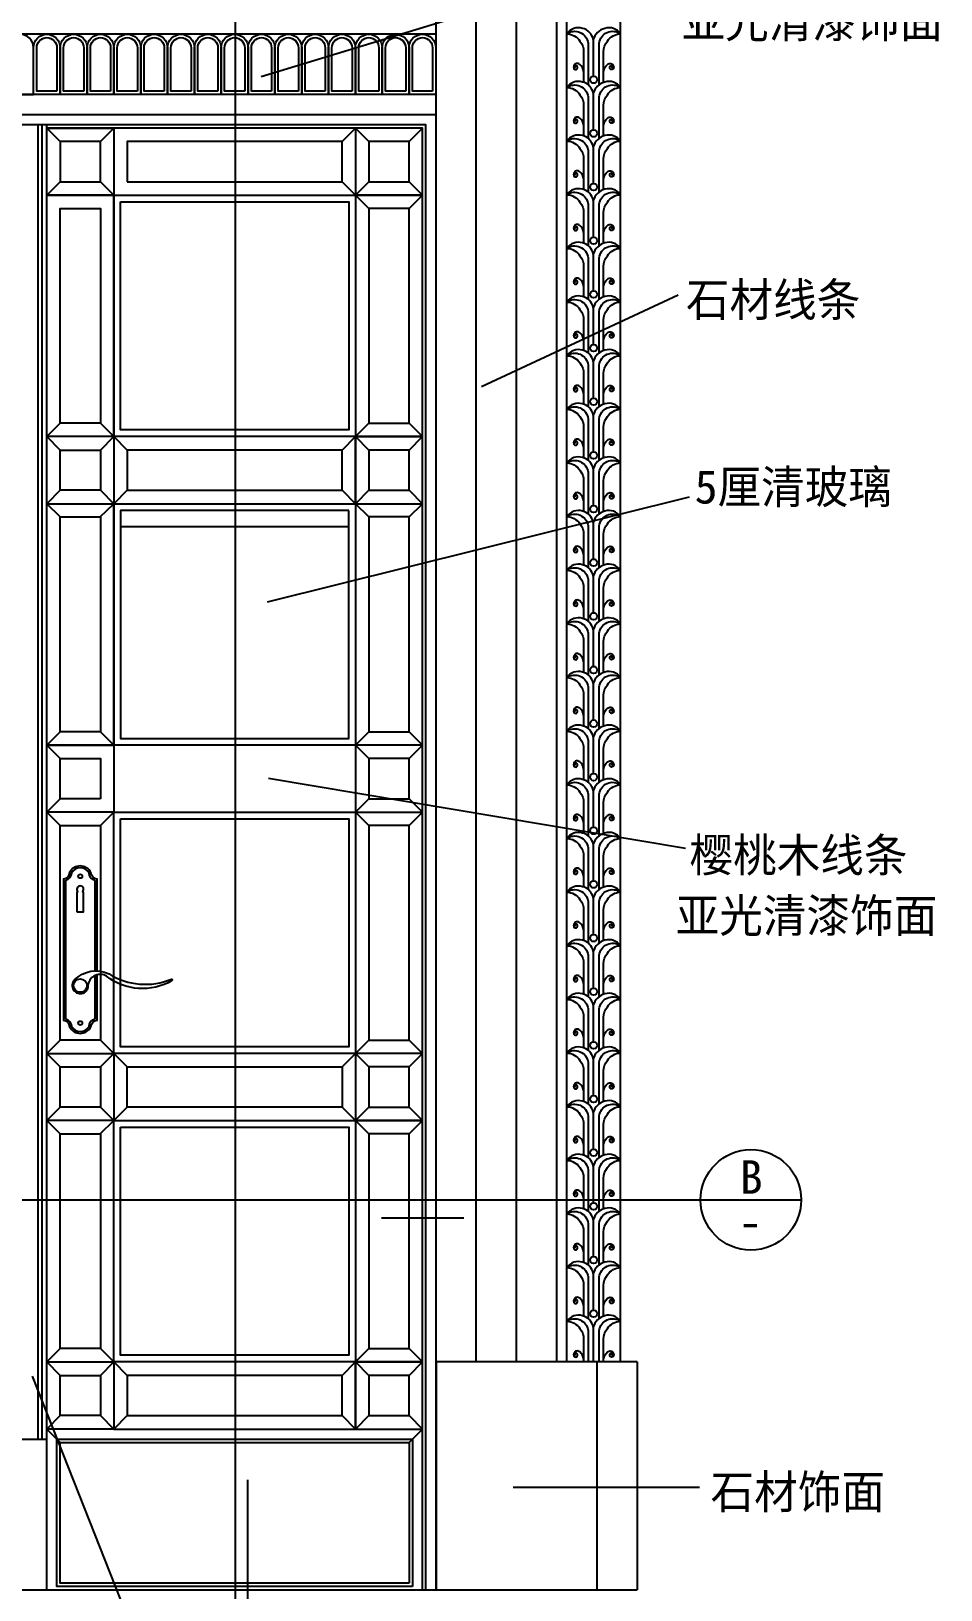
# Model space of a CAD drawing. Header units: metres. Extents: x 98 to 4434, y 156 to 5899.
# Drawn here: x 1358 to 2714, y 2239 to 4564 of the extents above; entities that cross this region are included whole.
import ezdxf

# ---------------------------------------------------------------- set-up
doc = ezdxf.new("R2010")
doc.units = ezdxf.units.M
for name, color, linetype in [('2', 2, 'Continuous'), ('3', 3, 'Continuous'), ('4', 4, 'Continuous'), ('7', 7, 'Continuous'), ('BH', 3, 'Continuous'), ('DIM', 3, 'Continuous'), ('TEXT', 3, 'Continuous')]:
    doc.layers.add(name, color=color, linetype=linetype)
doc.dimstyles.get("Standard").update_dxf_attribs({"dimtxt": 2.5, "dimasz": 2.5, "dimexe": 1.25, "dimexo": 0.625, "dimtad": 1, "dimcen": 2.5, "dimazin": 3, "dimtfac": 1, "dimtmove": 0, "dimatfit": 3})

msp = doc.modelspace()

# ---------------------------------------------------------------- hatches: boundary and pattern name
at = {"layer": 'BH'}
h = msp.add_hatch(dxfattribs=at)
h.set_pattern_fill('AR-RROOF', scale=300)
h.paths.add_polyline_path([(1231.33, 4309.21), (890.96, 4309.21), (890.96, 3969.21), (1231.33, 3969.21)])
h.paths.add_polyline_path([(1231.33, 3509.21), (1231.33, 3849.21), (890.96, 3849.21), (890.96, 3509.21)])
h.paths.add_polyline_path([(1491, 3509.21), (1662.42, 3509.21), (1662.42, 3849.21), (1491, 3849.21)])
h.paths.add_polyline_path([(1491, 3149.2, 0.19), (1566.42, 3149.86, -1.06), (1567.62, 3147.9, -0.24), (1491, 3142.41), (1491, 3049.21), (1662.42, 3049.21), (1662.42, 3389.21), (1491, 3389.21)])
h.paths.add_polyline_path([(1831.36, 3389.21), (1662.42, 3389.21), (1662.42, 3049.21), (1831.36, 3049.21)])
h.paths.add_polyline_path([(1831.36, 3849.21), (1662.42, 3849.21), (1662.42, 3509.21), (1831.36, 3509.21)])
h.paths.add_polyline_path([(1662.42, 3969.21), (1831.36, 3969.21), (1831.36, 4309.21), (1662.42, 4309.21)])
h.paths.add_polyline_path([(1662.42, 4309.21), (1491, 4309.21), (1491, 3969.21), (1662.42, 3969.21)])
h.paths.add_polyline_path([(1231.33, 3049.21), (1231.33, 3389.21), (890.96, 3389.21), (890.96, 3049.21)])
h.paths.add_polyline_path([(1231.33, 2820.94), (1231.33, 2929.21), (890.96, 2929.21), (890.96, 2820.94)])
h.paths.add_polyline_path([(1231.33, 2589.21), (1231.33, 2820.94), (890.96, 2820.94), (890.96, 2589.21)])
h.paths.add_polyline_path([(1662.42, 2820.94), (1491, 2820.94), (1491, 2589.21), (1662.42, 2589.21)])
h.paths.add_polyline_path([(1491, 2929.21), (1491, 2820.94), (1662.42, 2820.94), (1662.42, 2929.21)])
h.paths.add_polyline_path([(1831.36, 2820.94), (1831.36, 2929.21), (1662.42, 2929.21), (1662.42, 2820.94)])
h.paths.add_polyline_path([(1662.42, 2820.94), (1662.42, 2589.21), (1831.36, 2589.21), (1831.36, 2820.94)])

# ---------------------------------------------------------------- linework, layer by layer
at = {"layer": '2'}
for p, q in [((2261.36, 2579.21), (1961.36, 2579.21)), ((1961.36, 2579.21), (1961.36, 2239.51)), ((2201.36, 2579.21), (2201.36, 2239.51)), ((2261.36, 2579.21), (2261.36, 2239.51)), ((460.96, 2239.51), (2261.36, 2239.51))]:
    msp.add_line(p, q, dxfattribs=at)
at = {"layer": '3'}
for p, q in [((2195.92, 4551.22), (2195.92, 4496.63)), ((2195.92, 4471.22), (2195.92, 4416.63)), ((1368, 2464.21), (1368, 4424.21)), ((1374, 2464.21), (1374, 4424.21)), ((1401, 4399.21), (1381, 4419.21)), ((1461, 4399.21), (1481, 4419.21)), ((1821.36, 4399.21), (1841.36, 4419.21)), ((1861.36, 4399.21), (1841.36, 4419.21)), ((1921.36, 4399.21), (1941.36, 4419.21)), ((2195.92, 4391.22), (2195.92, 4336.63)), ((1401, 4339.21), (1381, 4319.21)), ((1461, 4339.21), (1481, 4319.21)), ((1821.36, 4339.21), (1841.36, 4319.21)), ((1861.36, 4339.21), (1841.36, 4319.21)), ((1921.36, 4339.21), (1941.36, 4319.21)), ((1861.47, 4299.53), (1841.36, 4319.21)), ((1921.26, 4299.53), (1941.36, 4319.21)), ((2195.92, 4311.22), (2195.92, 4256.63)), ((2195.92, 4231.22), (2195.92, 4176.63)), ((2195.92, 4151.22), (2195.92, 4096.63)), ((2195.92, 4071.22), (2195.92, 4016.63)), ((1401, 3979.21), (1381, 3959.21)), ((1461, 3979.21), (1481, 3959.21)), ((1861.36, 3979.21), (1841.36, 3959.21)), ((1921.36, 3979.21), (1941.36, 3959.21)), ((2195.92, 3991.22), (2195.92, 3936.63)), ((1401, 3939.21), (1381, 3959.21)), ((1461, 3939.21), (1481, 3959.21)), ((1501, 3939.21), (1481, 3959.21)), ((1821.36, 3939.21), (1841.36, 3959.21)), ((1861.36, 3939.21), (1841.36, 3959.21)), ((1921.36, 3939.21), (1941.36, 3959.21)), ((2195.92, 3911.22), (2195.92, 3856.63)), ((1401, 3879.21), (1381, 3859.21)), ((1401.1, 3839.53), (1381, 3859.21)), ((1460.89, 3839.53), (1481, 3859.21)), ((1461, 3879.21), (1481, 3859.21)), ((1501, 3879.21), (1481, 3859.21)), ((1821.36, 3879.21), (1841.36, 3859.21)), ((1861.36, 3879.21), (1841.36, 3859.21)), ((1861.47, 3839.53), (1841.36, 3859.21)), ((1921.26, 3839.53), (1941.36, 3859.21)), ((1921.36, 3879.21), (1941.36, 3859.21)), ((2195.92, 3831.22), (2195.92, 3776.63)), ((2195.92, 3751.22), (2195.92, 3696.63)), ((2195.92, 3671.22), (2195.92, 3616.63)), ((2195.92, 3591.22), (2195.92, 3536.63)), ((1401, 3519.21), (1381, 3499.21)), ((1461, 3519.21), (1481, 3499.21)), ((1861.36, 3519.21), (1841.36, 3499.21)), ((1921.36, 3519.21), (1941.36, 3499.21)), ((2195.92, 3511.22), (2195.92, 3456.63)), ((1401, 3479.21), (1381, 3499.21)), ((1861.36, 3479.21), (1841.36, 3499.21)), ((1921.36, 3479.21), (1941.36, 3499.21)), ((1401, 3419.21), (1381, 3399.21)), ((1861.36, 3419.21), (1841.36, 3399.21)), ((1921.36, 3419.21), (1941.36, 3399.21)), ((2195.92, 3431.22), (2195.92, 3376.63)), ((1401.1, 3379.53), (1381, 3399.21)), ((1461, 3379.53), (1481.1, 3399.21)), ((1861.47, 3379.53), (1841.36, 3399.21)), ((1921.26, 3379.53), (1941.36, 3399.21)), ((2195.92, 3351.22), (2195.92, 3296.63)), ((2195.92, 3271.22), (2195.92, 3216.63)), ((2195.92, 3191.22), (2195.92, 3136.63)), ((2195.92, 3111.22), (2195.92, 3056.63)), ((1401, 3059.21), (1381, 3039.21)), ((1461, 3059.21), (1481, 3039.21)), ((1861.36, 3059.21), (1841.36, 3039.21)), ((1921.36, 3059.21), (1941.36, 3039.21)), ((1401, 3019.21), (1381, 3039.21)), ((1461, 3019.21), (1481, 3039.21)), ((1501, 3019.21), (1481, 3039.21)), ((1821.36, 3019.21), (1841.36, 3039.21)), ((1861.36, 3019.21), (1841.36, 3039.21)), ((1921.36, 3019.21), (1941.36, 3039.21)), ((2195.92, 3031.22), (2195.92, 2976.63)), ((1401, 2959.21), (1381, 2939.21)), ((1461, 2959.21), (1481, 2939.21)), ((1501, 2959.21), (1481, 2939.21)), ((1821.36, 2959.21), (1841.36, 2939.21)), ((1861.36, 2959.21), (1841.36, 2939.21)), ((1921.36, 2959.21), (1941.36, 2939.21)), ((1401.1, 2919.53), (1381, 2939.21)), ((1460.89, 2919.53), (1481, 2939.21)), ((1861.47, 2919.53), (1841.36, 2939.21)), ((1921.26, 2919.53), (1941.36, 2939.21)), ((2195.92, 2951.22), (2195.92, 2896.63)), ((2195.92, 2871.22), (2195.92, 2816.63)), ((2195.92, 2791.22), (2195.92, 2736.63)), ((2195.92, 2711.22), (2195.92, 2656.63)), ((2195.92, 2631.22), (2195.92, 2579.21)), ((1401, 2599.21), (1381, 2579.21)), ((1461, 2599.21), (1481, 2579.21)), ((1861.36, 2599.21), (1841.36, 2579.21)), ((1921.36, 2599.21), (1941.36, 2579.21)), ((1401, 2559.21), (1381, 2579.21)), ((1461, 2559.21), (1481, 2579.21)), ((1501, 2559.21), (1481, 2579.21)), ((1821.36, 2559.21), (1841.36, 2579.21)), ((1861.36, 2559.21), (1841.36, 2579.21)), ((1921.36, 2559.21), (1941.36, 2579.21)), ((1401, 2499.21), (1381, 2479.21)), ((1461, 2499.21), (1481, 2479.21)), ((1501, 2499.21), (1481, 2479.21)), ((1821.36, 2499.21), (1841.36, 2479.21)), ((1861.36, 2499.21), (1841.36, 2479.21)), ((1921.36, 2499.21), (1941.36, 2479.21)), ((1341.33, 2464.21), (1381, 2464.21)), ((1401, 2459.21), (1381, 2479.21)), ((1921.36, 2459.21), (1941.36, 2479.21))]:
    msp.add_line(p, q, dxfattribs=at)
for points in [[(1321.16, 4469.21), (1361.16, 4469.21), (1361.16, 4539.21, 1), (1321.16, 4539.21)], [(1401.16, 4469.21), (1361.16, 4469.21), (1361.16, 4539.21, -1), (1401.16, 4539.21)], [(1441.16, 4469.21), (1401.16, 4469.21), (1401.16, 4539.21, -1), (1441.16, 4539.21)], [(1481.16, 4469.21), (1441.16, 4469.21), (1441.16, 4539.21, -1), (1481.16, 4539.21)], [(1521.16, 4469.21), (1481.16, 4469.21), (1481.16, 4539.21, -1), (1521.16, 4539.21)], [(1561.16, 4469.21), (1521.16, 4469.21), (1521.16, 4539.21, -1), (1561.16, 4539.21)], [(1601.16, 4469.21), (1561.16, 4469.21), (1561.16, 4539.21, -1), (1601.16, 4539.21)], [(1641.16, 4469.21), (1601.16, 4469.21), (1601.16, 4539.21, -1), (1641.16, 4539.21)], [(1681.16, 4469.21), (1641.16, 4469.21), (1641.16, 4539.21, -1), (1681.16, 4539.21)], [(1721.16, 4469.21), (1681.16, 4469.21), (1681.16, 4539.21, -1), (1721.16, 4539.21)], [(1761.16, 4469.21), (1721.16, 4469.21), (1721.16, 4539.21, -1), (1761.16, 4539.21)], [(1801.16, 4469.21), (1761.16, 4469.21), (1761.16, 4539.21, -1), (1801.16, 4539.21)], [(1841.16, 4469.21), (1801.16, 4469.21), (1801.16, 4539.21, -1), (1841.16, 4539.21)], [(1881.16, 4469.21), (1841.16, 4469.21), (1841.16, 4539.21, -1), (1881.16, 4539.21)], [(1921.16, 4469.21), (1881.16, 4469.21), (1881.16, 4539.21, -1), (1921.16, 4539.21)], [(1961.16, 4469.21), (1921.16, 4469.21), (1921.16, 4539.21, -1), (1961.16, 4539.21)], [(1396.16, 4474.21), (1366.16, 4474.21), (1366.16, 4539.21, -1), (1396.16, 4539.21)], [(1436.16, 4474.21), (1406.16, 4474.21), (1406.16, 4539.21, -1), (1436.16, 4539.21)], [(1476.16, 4474.21), (1446.16, 4474.21), (1446.16, 4539.21, -1), (1476.16, 4539.21)], [(1516.16, 4474.21), (1486.16, 4474.21), (1486.16, 4539.21, -1), (1516.16, 4539.21)], [(1556.16, 4474.21), (1526.16, 4474.21), (1526.16, 4539.21, -1), (1556.16, 4539.21)], [(1596.16, 4474.21), (1566.16, 4474.21), (1566.16, 4539.21, -1), (1596.16, 4539.21)], [(1636.16, 4474.21), (1606.16, 4474.21), (1606.16, 4539.21, -1), (1636.16, 4539.21)], [(1676.16, 4474.21), (1646.16, 4474.21), (1646.16, 4539.21, -1), (1676.16, 4539.21)], [(1716.16, 4474.21), (1686.16, 4474.21), (1686.16, 4539.21, -1), (1716.16, 4539.21)], [(1756.16, 4474.21), (1726.16, 4474.21), (1726.16, 4539.21, -1), (1756.16, 4539.21)], [(1796.16, 4474.21), (1766.16, 4474.21), (1766.16, 4539.21, -1), (1796.16, 4539.21)], [(1836.16, 4474.21), (1806.16, 4474.21), (1806.16, 4539.21, -1), (1836.16, 4539.21)], [(1876.16, 4474.21), (1846.16, 4474.21), (1846.16, 4539.21, -1), (1876.16, 4539.21)], [(1916.16, 4474.21), (1886.16, 4474.21), (1886.16, 4539.21, -1), (1916.16, 4539.21)], [(1956.16, 4474.21), (1926.16, 4474.21), (1926.16, 4539.21, -1), (1956.16, 4539.21)]]:
    msp.add_lwpolyline(points, format="xyb", close=True, dxfattribs=at)
for points in [[(2211.27, 4487.53), (2211.27, 4533.13, -0.17), (2216.9, 4549.04, -0.25), (2236.4, 4559.93, 0.33), (2213.01, 4568.06, 0.27), (2195.92, 4551.22, 0.3), (2179.76, 4568.06, 0.33), (2156.36, 4559.93, -0.25), (2175.86, 4549.04, -0.17), (2181.49, 4533.13), (2181.49, 4487.59)], [(2156.36, 4559.93, -0.57), (2188.06, 4545.99), (2188.06, 4484.18)], [(2204.7, 4484.06), (2204.7, 4545.99, -0.57), (2236.4, 4559.93)], [(2181.49, 4503.52, 0.22), (2175.58, 4514.16, 0.53), (2166.97, 4512.41, 0.2), (2166.97, 4507.89, 0.32), (2170.75, 4506.69, 0.46), (2171.77, 4511.49, 0.81), (2168.17, 4510.2, 1.21), (2169.04, 4510.32)], [(2211.27, 4503.52, -0.22), (2217.19, 4514.16, -0.53), (2225.79, 4512.41, -0.2), (2225.79, 4507.89, -0.32), (2222.01, 4506.69, -0.46), (2221, 4511.49, -0.81), (2224.59, 4510.2, -1.21), (2223.72, 4510.32)], [(2211.27, 4407.53), (2211.27, 4453.13, -0.17), (2216.9, 4469.04, -0.25), (2236.4, 4479.93, 0.33), (2213.01, 4488.06, 0.27), (2195.92, 4471.22, 0.3), (2179.76, 4488.06, 0.33), (2156.36, 4479.93, -0.25), (2175.86, 4469.04, -0.17), (2181.49, 4453.13), (2181.49, 4407.59)], [(2156.36, 4479.93, -0.57), (2188.06, 4465.99), (2188.06, 4404.18)], [(2204.7, 4404.06), (2204.7, 4465.99, -0.57), (2236.4, 4479.93)], [(2181.49, 4423.52, 0.22), (2175.58, 4434.16, 0.53), (2166.97, 4432.41, 0.2), (2166.97, 4427.89, 0.32), (2170.75, 4426.69, 0.46), (2171.77, 4431.49, 0.81), (2168.17, 4430.2, 1.21), (2169.04, 4430.32)], [(2211.27, 4423.52, -0.22), (2217.19, 4434.16, -0.53), (2225.79, 4432.41, -0.2), (2225.79, 4427.89, -0.32), (2222.01, 4426.69, -0.46), (2221, 4431.49, -0.81), (2224.59, 4430.2, -1.21), (2223.72, 4430.32)], [(2211.27, 4327.53), (2211.27, 4373.13, -0.17), (2216.9, 4389.04, -0.25), (2236.4, 4399.93, 0.33), (2213.01, 4408.06, 0.27), (2195.92, 4391.22, 0.3), (2179.76, 4408.06, 0.33), (2156.36, 4399.93, -0.25), (2175.86, 4389.04, -0.17), (2181.49, 4373.13), (2181.49, 4327.59)], [(2156.36, 4399.93, -0.57), (2188.06, 4385.99), (2188.06, 4324.18)], [(2204.7, 4324.06), (2204.7, 4385.99, -0.57), (2236.4, 4399.93)], [(2181.49, 4343.52, 0.22), (2175.58, 4354.16, 0.53), (2166.97, 4352.41, 0.2), (2166.97, 4347.89, 0.32), (2170.75, 4346.69, 0.46), (2171.77, 4351.49, 0.81), (2168.17, 4350.2, 1.21), (2169.04, 4350.32)], [(2211.27, 4343.52, -0.22), (2217.19, 4354.16, -0.53), (2225.79, 4352.41, -0.2), (2225.79, 4347.89, -0.32), (2222.01, 4346.69, -0.46), (2221, 4351.49, -0.81), (2224.59, 4350.2, -1.21), (2223.72, 4350.32)], [(2211.27, 4247.53), (2211.27, 4293.13, -0.17), (2216.9, 4309.04, -0.25), (2236.4, 4319.93, 0.33), (2213.01, 4328.06, 0.27), (2195.92, 4311.22, 0.3), (2179.76, 4328.06, 0.33), (2156.36, 4319.93, -0.25), (2175.86, 4309.04, -0.17), (2181.49, 4293.13), (2181.49, 4247.59)], [(2156.36, 4319.93, -0.57), (2188.06, 4305.99), (2188.06, 4244.18)], [(2204.7, 4244.06), (2204.7, 4305.99, -0.57), (2236.4, 4319.93)], [(2181.49, 4263.52, 0.22), (2175.58, 4274.16, 0.53), (2166.97, 4272.41, 0.2), (2166.97, 4267.89, 0.32), (2170.75, 4266.69, 0.46), (2171.77, 4271.49, 0.81), (2168.17, 4270.2, 1.21), (2169.04, 4270.32)], [(2211.27, 4263.52, -0.22), (2217.19, 4274.16, -0.53), (2225.79, 4272.41, -0.2), (2225.79, 4267.89, -0.32), (2222.01, 4266.69, -0.46), (2221, 4271.49, -0.81), (2224.59, 4270.2, -1.21), (2223.72, 4270.32)], [(2211.27, 4167.53), (2211.27, 4213.13, -0.17), (2216.9, 4229.04, -0.25), (2236.4, 4239.93, 0.33), (2213.01, 4248.06, 0.27), (2195.92, 4231.22, 0.3), (2179.76, 4248.06, 0.33), (2156.36, 4239.93, -0.25), (2175.86, 4229.04, -0.17), (2181.49, 4213.13), (2181.49, 4167.59)], [(2156.36, 4239.93, -0.57), (2188.06, 4225.99), (2188.06, 4164.18)], [(2204.7, 4164.06), (2204.7, 4225.99, -0.57), (2236.4, 4239.93)], [(2181.49, 4183.52, 0.22), (2175.58, 4194.16, 0.53), (2166.97, 4192.41, 0.2), (2166.97, 4187.89, 0.32), (2170.75, 4186.69, 0.46), (2171.77, 4191.49, 0.81), (2168.17, 4190.2, 1.21), (2169.04, 4190.32)], [(2211.27, 4183.52, -0.22), (2217.19, 4194.16, -0.53), (2225.79, 4192.41, -0.2), (2225.79, 4187.89, -0.32), (2222.01, 4186.69, -0.46), (2221, 4191.49, -0.81), (2224.59, 4190.2, -1.21), (2223.72, 4190.32)], [(2211.27, 4087.53), (2211.27, 4133.13, -0.17), (2216.9, 4149.04, -0.25), (2236.4, 4159.93, 0.33), (2213.01, 4168.06, 0.27), (2195.92, 4151.22, 0.3), (2179.76, 4168.06, 0.33), (2156.36, 4159.93, -0.25), (2175.86, 4149.04, -0.17), (2181.49, 4133.13), (2181.49, 4087.59)], [(2156.36, 4159.93, -0.57), (2188.06, 4145.99), (2188.06, 4084.18)], [(2204.7, 4084.06), (2204.7, 4145.99, -0.57), (2236.4, 4159.93)], [(2181.49, 4103.52, 0.22), (2175.58, 4114.16, 0.53), (2166.97, 4112.41, 0.2), (2166.97, 4107.89, 0.32), (2170.75, 4106.69, 0.46), (2171.77, 4111.49, 0.81), (2168.17, 4110.2, 1.21), (2169.04, 4110.32)], [(2211.27, 4103.52, -0.22), (2217.19, 4114.16, -0.53), (2225.79, 4112.41, -0.2), (2225.79, 4107.89, -0.32), (2222.01, 4106.69, -0.46), (2221, 4111.49, -0.81), (2224.59, 4110.2, -1.21), (2223.72, 4110.32)], [(2211.27, 4007.53), (2211.27, 4053.13, -0.17), (2216.9, 4069.04, -0.25), (2236.4, 4079.93, 0.33), (2213.01, 4088.06, 0.27), (2195.92, 4071.22, 0.3), (2179.76, 4088.06, 0.33), (2156.36, 4079.93, -0.25), (2175.86, 4069.04, -0.17), (2181.49, 4053.13), (2181.49, 4007.59)], [(2156.36, 4079.93, -0.57), (2188.06, 4065.99), (2188.06, 4004.18)], [(2204.7, 4004.06), (2204.7, 4065.99, -0.57), (2236.4, 4079.93)], [(2181.49, 4023.52, 0.22), (2175.58, 4034.16, 0.53), (2166.97, 4032.41, 0.2), (2166.97, 4027.89, 0.32), (2170.75, 4026.69, 0.46), (2171.77, 4031.49, 0.81), (2168.17, 4030.2, 1.21), (2169.04, 4030.32)], [(2211.27, 4023.52, -0.22), (2217.19, 4034.16, -0.53), (2225.79, 4032.41, -0.2), (2225.79, 4027.89, -0.32), (2222.01, 4026.69, -0.46), (2221, 4031.49, -0.81), (2224.59, 4030.2, -1.21), (2223.72, 4030.32)], [(2211.27, 3927.53), (2211.27, 3973.13, -0.17), (2216.9, 3989.04, -0.25), (2236.4, 3999.93, 0.33), (2213.01, 4008.06, 0.27), (2195.92, 3991.22, 0.3), (2179.76, 4008.06, 0.33), (2156.36, 3999.93, -0.25), (2175.86, 3989.04, -0.17), (2181.49, 3973.13), (2181.49, 3927.59)], [(2156.36, 3999.93, -0.57), (2188.06, 3985.99), (2188.06, 3924.18)], [(2204.7, 3924.06), (2204.7, 3985.99, -0.57), (2236.4, 3999.93)], [(2181.49, 3943.52, 0.22), (2175.58, 3954.16, 0.53), (2166.97, 3952.41, 0.2), (2166.97, 3947.89, 0.32), (2170.75, 3946.69, 0.46), (2171.77, 3951.49, 0.81), (2168.17, 3950.2, 1.21), (2169.04, 3950.32)], [(2211.27, 3943.52, -0.22), (2217.19, 3954.16, -0.53), (2225.79, 3952.41, -0.2), (2225.79, 3947.89, -0.32), (2222.01, 3946.69, -0.46), (2221, 3951.49, -0.81), (2224.59, 3950.2, -1.21), (2223.72, 3950.32)], [(2211.27, 3847.53), (2211.27, 3893.13, -0.17), (2216.9, 3909.04, -0.25), (2236.4, 3919.93, 0.33), (2213.01, 3928.06, 0.27), (2195.92, 3911.22, 0.3), (2179.76, 3928.06, 0.33), (2156.36, 3919.93, -0.25), (2175.86, 3909.04, -0.17), (2181.49, 3893.13), (2181.49, 3847.59)], [(2156.36, 3919.93, -0.57), (2188.06, 3905.99), (2188.06, 3844.18)], [(2204.7, 3844.06), (2204.7, 3905.99, -0.57), (2236.4, 3919.93)], [(2181.49, 3863.52, 0.22), (2175.58, 3874.16, 0.53), (2166.97, 3872.41, 0.2), (2166.97, 3867.89, 0.32), (2170.75, 3866.69, 0.46), (2171.77, 3871.49, 0.81), (2168.17, 3870.2, 1.21), (2169.04, 3870.32)], [(2211.27, 3863.52, -0.22), (2217.19, 3874.16, -0.53), (2225.79, 3872.41, -0.2), (2225.79, 3867.89, -0.32), (2222.01, 3866.69, -0.46), (2221, 3871.49, -0.81), (2224.59, 3870.2, -1.21), (2223.72, 3870.32)], [(2211.27, 3767.53), (2211.27, 3813.13, -0.17), (2216.9, 3829.04, -0.25), (2236.4, 3839.93, 0.33), (2213.01, 3848.06, 0.27), (2195.92, 3831.22, 0.3), (2179.76, 3848.06, 0.33), (2156.36, 3839.93, -0.25), (2175.86, 3829.04, -0.17), (2181.49, 3813.13), (2181.49, 3767.59)], [(2156.36, 3839.93, -0.57), (2188.06, 3825.99), (2188.06, 3764.18)], [(2204.7, 3764.06), (2204.7, 3825.99, -0.57), (2236.4, 3839.93)], [(2181.49, 3783.52, 0.22), (2175.58, 3794.16, 0.53), (2166.97, 3792.41, 0.2), (2166.97, 3787.89, 0.32), (2170.75, 3786.69, 0.46), (2171.77, 3791.49, 0.81), (2168.17, 3790.2, 1.21), (2169.04, 3790.32)], [(2211.27, 3783.52, -0.22), (2217.19, 3794.16, -0.53), (2225.79, 3792.41, -0.2), (2225.79, 3787.89, -0.32), (2222.01, 3786.69, -0.46), (2221, 3791.49, -0.81), (2224.59, 3790.2, -1.21), (2223.72, 3790.32)], [(2211.27, 3687.53), (2211.27, 3733.13, -0.17), (2216.9, 3749.04, -0.25), (2236.4, 3759.93, 0.33), (2213.01, 3768.06, 0.27), (2195.92, 3751.22, 0.3), (2179.76, 3768.06, 0.33), (2156.36, 3759.93, -0.25), (2175.86, 3749.04, -0.17), (2181.49, 3733.13), (2181.49, 3687.59)], [(2156.36, 3759.93, -0.57), (2188.06, 3745.99), (2188.06, 3684.18)], [(2204.7, 3684.06), (2204.7, 3745.99, -0.57), (2236.4, 3759.93)], [(2181.49, 3703.52, 0.22), (2175.58, 3714.16, 0.53), (2166.97, 3712.41, 0.2), (2166.97, 3707.89, 0.32), (2170.75, 3706.69, 0.46), (2171.77, 3711.49, 0.81), (2168.17, 3710.2, 1.21), (2169.04, 3710.32)], [(2211.27, 3703.52, -0.22), (2217.19, 3714.16, -0.53), (2225.79, 3712.41, -0.2), (2225.79, 3707.89, -0.32), (2222.01, 3706.69, -0.46), (2221, 3711.49, -0.81), (2224.59, 3710.2, -1.21), (2223.72, 3710.32)], [(2211.27, 3607.53), (2211.27, 3653.13, -0.17), (2216.9, 3669.04, -0.25), (2236.4, 3679.93, 0.33), (2213.01, 3688.06, 0.27), (2195.92, 3671.22, 0.3), (2179.76, 3688.06, 0.33), (2156.36, 3679.93, -0.25), (2175.86, 3669.04, -0.17), (2181.49, 3653.13), (2181.49, 3607.59)], [(2156.36, 3679.93, -0.57), (2188.06, 3665.99), (2188.06, 3604.18)], [(2204.7, 3604.06), (2204.7, 3665.99, -0.57), (2236.4, 3679.93)], [(2181.49, 3623.52, 0.22), (2175.58, 3634.16, 0.53), (2166.97, 3632.41, 0.2), (2166.97, 3627.89, 0.32), (2170.75, 3626.69, 0.46), (2171.77, 3631.49, 0.81), (2168.17, 3630.2, 1.21), (2169.04, 3630.32)], [(2211.27, 3623.52, -0.22), (2217.19, 3634.16, -0.53), (2225.79, 3632.41, -0.2), (2225.79, 3627.89, -0.32), (2222.01, 3626.69, -0.46), (2221, 3631.49, -0.81), (2224.59, 3630.2, -1.21), (2223.72, 3630.32)], [(2211.27, 3527.53), (2211.27, 3573.13, -0.17), (2216.9, 3589.04, -0.25), (2236.4, 3599.93, 0.33), (2213.01, 3608.06, 0.27), (2195.92, 3591.22, 0.3), (2179.76, 3608.06, 0.33), (2156.36, 3599.93, -0.25), (2175.86, 3589.04, -0.17), (2181.49, 3573.13), (2181.49, 3527.59)], [(2156.36, 3599.93, -0.57), (2188.06, 3585.99), (2188.06, 3524.18)], [(2204.7, 3524.06), (2204.7, 3585.99, -0.57), (2236.4, 3599.93)], [(2181.49, 3543.52, 0.22), (2175.58, 3554.16, 0.53), (2166.97, 3552.41, 0.2), (2166.97, 3547.89, 0.32), (2170.75, 3546.69, 0.46), (2171.77, 3551.49, 0.81), (2168.17, 3550.2, 1.21), (2169.04, 3550.32)], [(2211.27, 3543.52, -0.22), (2217.19, 3554.16, -0.53), (2225.79, 3552.41, -0.2), (2225.79, 3547.89, -0.32), (2222.01, 3546.69, -0.46), (2221, 3551.49, -0.81), (2224.59, 3550.2, -1.21), (2223.72, 3550.32)], [(2211.27, 3447.53), (2211.27, 3493.13, -0.17), (2216.9, 3509.04, -0.25), (2236.4, 3519.93, 0.33), (2213.01, 3528.06, 0.27), (2195.92, 3511.22, 0.3), (2179.76, 3528.06, 0.33), (2156.36, 3519.93, -0.25), (2175.86, 3509.04, -0.17), (2181.49, 3493.13), (2181.49, 3447.59)], [(2156.36, 3519.93, -0.57), (2188.06, 3505.99), (2188.06, 3444.18)], [(2204.7, 3444.06), (2204.7, 3505.99, -0.57), (2236.4, 3519.93)], [(2181.49, 3463.52, 0.22), (2175.58, 3474.16, 0.53), (2166.97, 3472.41, 0.2), (2166.97, 3467.89, 0.32), (2170.75, 3466.69, 0.46), (2171.77, 3471.49, 0.81), (2168.17, 3470.2, 1.21), (2169.04, 3470.32)], [(2211.27, 3463.52, -0.22), (2217.19, 3474.16, -0.53), (2225.79, 3472.41, -0.2), (2225.79, 3467.89, -0.32), (2222.01, 3466.69, -0.46), (2221, 3471.49, -0.81), (2224.59, 3470.2, -1.21), (2223.72, 3470.32)], [(2211.27, 3367.53), (2211.27, 3413.13, -0.17), (2216.9, 3429.04, -0.25), (2236.4, 3439.93, 0.33), (2213.01, 3448.06, 0.27), (2195.92, 3431.22, 0.3), (2179.76, 3448.06, 0.33), (2156.36, 3439.93, -0.25), (2175.86, 3429.04, -0.17), (2181.49, 3413.13), (2181.49, 3367.59)], [(2156.36, 3439.93, -0.57), (2188.06, 3425.99), (2188.06, 3364.18)], [(2204.7, 3364.06), (2204.7, 3425.99, -0.57), (2236.4, 3439.93)], [(2181.49, 3383.52, 0.22), (2175.58, 3394.16, 0.53), (2166.97, 3392.41, 0.2), (2166.97, 3387.89, 0.32), (2170.75, 3386.69, 0.46), (2171.77, 3391.49, 0.81), (2168.17, 3390.2, 1.21), (2169.04, 3390.32)], [(2211.27, 3383.52, -0.22), (2217.19, 3394.16, -0.53), (2225.79, 3392.41, -0.2), (2225.79, 3387.89, -0.32), (2222.01, 3386.69, -0.46), (2221, 3391.49, -0.81), (2224.59, 3390.2, -1.21), (2223.72, 3390.32)], [(2211.27, 3287.53), (2211.27, 3333.13, -0.17), (2216.9, 3349.04, -0.25), (2236.4, 3359.93, 0.33), (2213.01, 3368.06, 0.27), (2195.92, 3351.22, 0.3), (2179.76, 3368.06, 0.33), (2156.36, 3359.93, -0.25), (2175.86, 3349.04, -0.17), (2181.49, 3333.13), (2181.49, 3287.59)], [(2156.36, 3359.93, -0.57), (2188.06, 3345.99), (2188.06, 3284.18)], [(2204.7, 3284.06), (2204.7, 3345.99, -0.57), (2236.4, 3359.93)], [(1453, 3162.51), (1453, 3296.83, -0.29), (1444.05, 3308.3, 0.6), (1417.94, 3308.3, -0.29), (1409, 3296.83), (1409, 3091.44, -0.29), (1417.94, 3079.97, 0.6), (1444.05, 3079.97, -0.29), (1453, 3091.44), (1453, 3155.51)], [(2181.49, 3303.52, 0.22), (2175.58, 3314.16, 0.53), (2166.97, 3312.41, 0.2), (2166.97, 3307.89, 0.32), (2170.75, 3306.69, 0.46), (2171.77, 3311.49, 0.81), (2168.17, 3310.2, 1.21), (2169.04, 3310.32)], [(2211.27, 3303.52, -0.22), (2217.19, 3314.16, -0.53), (2225.79, 3312.41, -0.2), (2225.79, 3307.89, -0.32), (2222.01, 3306.69, -0.46), (2221, 3311.49, -0.81), (2224.59, 3310.2, -1.21), (2223.72, 3310.32)], [(2211.27, 3207.53), (2211.27, 3253.13, -0.17), (2216.9, 3269.04, -0.25), (2236.4, 3279.93, 0.33), (2213.01, 3288.06, 0.27), (2195.92, 3271.22, 0.3), (2179.76, 3288.06, 0.33), (2156.36, 3279.93, -0.25), (2175.86, 3269.04, -0.17), (2181.49, 3253.13), (2181.49, 3207.59)], [(2156.36, 3279.93, -0.57), (2188.06, 3265.99), (2188.06, 3204.18)], [(2204.7, 3204.06), (2204.7, 3265.99, -0.57), (2236.4, 3279.93)], [(2181.49, 3223.52, 0.22), (2175.58, 3234.16, 0.53), (2166.97, 3232.41, 0.2), (2166.97, 3227.89, 0.32), (2170.75, 3226.69, 0.46), (2171.77, 3231.49, 0.81), (2168.17, 3230.2, 1.21), (2169.04, 3230.32)], [(2211.27, 3223.52, -0.22), (2217.19, 3234.16, -0.53), (2225.79, 3232.41, -0.2), (2225.79, 3227.89, -0.32), (2222.01, 3226.69, -0.46), (2221, 3231.49, -0.81), (2224.59, 3230.2, -1.21), (2223.72, 3230.32)], [(2211.27, 3127.53), (2211.27, 3173.13, -0.17), (2216.9, 3189.04, -0.25), (2236.4, 3199.93, 0.33), (2213.01, 3208.06, 0.27), (2195.92, 3191.22, 0.3), (2179.76, 3208.06, 0.33), (2156.36, 3199.93, -0.25), (2175.86, 3189.04, -0.17), (2181.49, 3173.13), (2181.49, 3127.59)], [(2156.36, 3199.93, -0.57), (2188.06, 3185.99), (2188.06, 3124.18)], [(2204.7, 3124.06), (2204.7, 3185.99, -0.57), (2236.4, 3199.93)], [(2181.49, 3143.52, 0.22), (2175.58, 3154.16, 0.53), (2166.97, 3152.41, 0.2), (2166.97, 3147.89, 0.32), (2170.75, 3146.69, 0.46), (2171.77, 3151.49, 0.81), (2168.17, 3150.2, 1.21), (2169.04, 3150.32)], [(2211.27, 3143.52, -0.22), (2217.19, 3154.16, -0.53), (2225.79, 3152.41, -0.2), (2225.79, 3147.89, -0.32), (2222.01, 3146.69, -0.46), (2221, 3151.49, -0.81), (2224.59, 3150.2, -1.21), (2223.72, 3150.32)], [(2211.27, 3047.53), (2211.27, 3093.13, -0.17), (2216.9, 3109.04, -0.25), (2236.4, 3119.93, 0.33), (2213.01, 3128.06, 0.27), (2195.92, 3111.22, 0.3), (2179.76, 3128.06, 0.33), (2156.36, 3119.93, -0.25), (2175.86, 3109.04, -0.17), (2181.49, 3093.13), (2181.49, 3047.59)], [(2156.36, 3119.93, -0.57), (2188.06, 3105.99), (2188.06, 3044.18)], [(2204.7, 3044.06), (2204.7, 3105.99, -0.57), (2236.4, 3119.93)], [(2181.49, 3063.52, 0.22), (2175.58, 3074.16, 0.53), (2166.97, 3072.41, 0.2), (2166.97, 3067.89, 0.32), (2170.75, 3066.69, 0.46), (2171.77, 3071.49, 0.81), (2168.17, 3070.2, 1.21), (2169.04, 3070.32)], [(2211.27, 3063.52, -0.22), (2217.19, 3074.16, -0.53), (2225.79, 3072.41, -0.2), (2225.79, 3067.89, -0.32), (2222.01, 3066.69, -0.46), (2221, 3071.49, -0.81), (2224.59, 3070.2, -1.21), (2223.72, 3070.32)], [(2211.27, 2967.53), (2211.27, 3013.13, -0.17), (2216.9, 3029.04, -0.25), (2236.4, 3039.93, 0.33), (2213.01, 3048.06, 0.27), (2195.92, 3031.22, 0.3), (2179.76, 3048.06, 0.33), (2156.36, 3039.93, -0.25), (2175.86, 3029.04, -0.17), (2181.49, 3013.13), (2181.49, 2967.59)], [(2156.36, 3039.93, -0.57), (2188.06, 3025.99), (2188.06, 2964.18)], [(2204.7, 2964.06), (2204.7, 3025.99, -0.57), (2236.4, 3039.93)], [(2181.49, 2983.52, 0.22), (2175.58, 2994.16, 0.53), (2166.97, 2992.41, 0.2), (2166.97, 2987.89, 0.32), (2170.75, 2986.69, 0.46), (2171.77, 2991.49, 0.81), (2168.17, 2990.2, 1.21), (2169.04, 2990.32)], [(2211.27, 2983.52, -0.22), (2217.19, 2994.16, -0.53), (2225.79, 2992.41, -0.2), (2225.79, 2987.89, -0.32), (2222.01, 2986.69, -0.46), (2221, 2991.49, -0.81), (2224.59, 2990.2, -1.21), (2223.72, 2990.32)], [(2211.27, 2887.53), (2211.27, 2933.13, -0.17), (2216.9, 2949.04, -0.25), (2236.4, 2959.93, 0.33), (2213.01, 2968.06, 0.27), (2195.92, 2951.22, 0.3), (2179.76, 2968.06, 0.33), (2156.36, 2959.93, -0.25), (2175.86, 2949.04, -0.17), (2181.49, 2933.13), (2181.49, 2887.59)], [(2156.36, 2959.93, -0.57), (2188.06, 2945.99), (2188.06, 2884.18)], [(2204.7, 2884.06), (2204.7, 2945.99, -0.57), (2236.4, 2959.93)], [(2181.49, 2903.52, 0.22), (2175.58, 2914.16, 0.53), (2166.97, 2912.41, 0.2), (2166.97, 2907.89, 0.32), (2170.75, 2906.69, 0.46), (2171.77, 2911.49, 0.81), (2168.17, 2910.2, 1.21), (2169.04, 2910.32)], [(2211.27, 2903.52, -0.22), (2217.19, 2914.16, -0.53), (2225.79, 2912.41, -0.2), (2225.79, 2907.89, -0.32), (2222.01, 2906.69, -0.46), (2221, 2911.49, -0.81), (2224.59, 2910.2, -1.21), (2223.72, 2910.32)], [(2211.27, 2807.53), (2211.27, 2853.13, -0.17), (2216.9, 2869.04, -0.25), (2236.4, 2879.93, 0.33), (2213.01, 2888.06, 0.27), (2195.92, 2871.22, 0.3), (2179.76, 2888.06, 0.33), (2156.36, 2879.93, -0.25), (2175.86, 2869.04, -0.17), (2181.49, 2853.13), (2181.49, 2807.59)], [(2156.36, 2879.93, -0.57), (2188.06, 2865.99), (2188.06, 2804.18)], [(2204.7, 2804.06), (2204.7, 2865.99, -0.57), (2236.4, 2879.93)], [(2181.49, 2823.52, 0.22), (2175.58, 2834.16, 0.53), (2166.97, 2832.41, 0.2), (2166.97, 2827.89, 0.32), (2170.75, 2826.69, 0.46), (2171.77, 2831.49, 0.81), (2168.17, 2830.2, 1.21), (2169.04, 2830.32)], [(2211.27, 2823.52, -0.22), (2217.19, 2834.16, -0.53), (2225.79, 2832.41, -0.2), (2225.79, 2827.89, -0.32), (2222.01, 2826.69, -0.46), (2221, 2831.49, -0.81), (2224.59, 2830.2, -1.21), (2223.72, 2830.32)], [(2211.27, 2727.53), (2211.27, 2773.13, -0.17), (2216.9, 2789.04, -0.25), (2236.4, 2799.93, 0.33), (2213.01, 2808.06, 0.27), (2195.92, 2791.22, 0.3), (2179.76, 2808.06, 0.33), (2156.36, 2799.93, -0.25), (2175.86, 2789.04, -0.17), (2181.49, 2773.13), (2181.49, 2727.59)], [(2156.36, 2799.93, -0.57), (2188.06, 2785.99), (2188.06, 2724.18)], [(2204.7, 2724.06), (2204.7, 2785.99, -0.57), (2236.4, 2799.93)], [(2181.49, 2743.52, 0.22), (2175.58, 2754.16, 0.53), (2166.97, 2752.41, 0.2), (2166.97, 2747.89, 0.32), (2170.75, 2746.69, 0.46), (2171.77, 2751.49, 0.81), (2168.17, 2750.2, 1.21), (2169.04, 2750.32)], [(2211.27, 2743.52, -0.22), (2217.19, 2754.16, -0.53), (2225.79, 2752.41, -0.2), (2225.79, 2747.89, -0.32), (2222.01, 2746.69, -0.46), (2221, 2751.49, -0.81), (2224.59, 2750.2, -1.21), (2223.72, 2750.32)], [(2211.27, 2647.53), (2211.27, 2693.13, -0.17), (2216.9, 2709.04, -0.25), (2236.4, 2719.93, 0.33), (2213.01, 2728.06, 0.27), (2195.92, 2711.22, 0.3), (2179.76, 2728.06, 0.33), (2156.36, 2719.93, -0.25), (2175.86, 2709.04, -0.17), (2181.49, 2693.13), (2181.49, 2647.59)], [(2156.36, 2719.93, -0.57), (2188.06, 2705.99), (2188.06, 2644.18)], [(2204.7, 2644.06), (2204.7, 2705.99, -0.57), (2236.4, 2719.93)], [(2181.49, 2663.52, 0.22), (2175.58, 2674.16, 0.53), (2166.97, 2672.41, 0.2), (2166.97, 2667.89, 0.32), (2170.75, 2666.69, 0.46), (2171.77, 2671.49, 0.81), (2168.17, 2670.2, 1.21), (2169.04, 2670.32)], [(2211.27, 2663.52, -0.22), (2217.19, 2674.16, -0.53), (2225.79, 2672.41, -0.2), (2225.79, 2667.89, -0.32), (2222.01, 2666.69, -0.46), (2221, 2671.49, -0.81), (2224.59, 2670.2, -1.21), (2223.72, 2670.32)], [(2211.27, 2579.21), (2211.27, 2613.13, -0.17), (2216.9, 2629.04, -0.25), (2236.4, 2639.93, 0.33), (2213.01, 2648.06, 0.27), (2195.92, 2631.22, 0.3), (2179.76, 2648.06, 0.33), (2156.36, 2639.93, -0.25), (2175.86, 2629.04, -0.17), (2181.49, 2613.13), (2181.49, 2579.21)], [(2156.36, 2639.93, -0.57), (2188.06, 2625.99), (2188.06, 2579.21)], [(2204.7, 2579.21), (2204.7, 2625.99, -0.57), (2236.4, 2639.93)], [(2181.49, 2583.52, 0.22), (2175.58, 2594.16, 0.53), (2166.97, 2592.41, 0.2), (2166.97, 2587.89, 0.32), (2170.75, 2586.69, 0.46), (2171.77, 2591.49, 0.81), (2168.17, 2590.2, 1.21), (2169.04, 2590.32)], [(2211.27, 2583.52, -0.22), (2217.19, 2594.16, -0.53), (2225.79, 2592.41, -0.2), (2225.79, 2587.89, -0.32), (2222.01, 2586.69, -0.46), (2221, 2591.49, -0.81), (2224.59, 2590.2, -1.21), (2223.72, 2590.32)]]:
    msp.add_lwpolyline(points, format="xyb", dxfattribs=at)
msp.add_lwpolyline([(1946.36, 2239.51), (1946.36, 4424.21), (1341.33, 4424.21)], dxfattribs=at)
for points in [[(1401, 4339.21), (1461, 4339.21), (1461, 4399.21), (1401, 4399.21)], [(1501, 4339.21), (1821.36, 4339.21), (1821.36, 4399.21), (1501, 4399.21)], [(1861.36, 4339.21), (1921.36, 4339.21), (1921.36, 4399.21), (1861.36, 4399.21)], [(1461, 3979.21), (1401, 3979.21), (1401, 4299.53), (1461, 4299.53)], [(1861.36, 3979.21), (1921.36, 3979.21), (1921.36, 4299.53), (1861.36, 4299.53)], [(1461, 3879.21), (1401, 3879.21), (1401, 3939.21), (1461, 3939.21)], [(1501, 3879.21), (1821.36, 3879.21), (1821.36, 3939.21), (1501, 3939.21)], [(1861.36, 3879.21), (1921.36, 3879.21), (1921.36, 3939.21), (1861.36, 3939.21)], [(1461, 3519.21), (1401, 3519.21), (1401, 3839.53), (1461, 3839.53)], [(1861.36, 3519.21), (1921.36, 3519.21), (1921.36, 3839.53), (1861.36, 3839.53)], [(1461, 3419.21), (1401, 3419.21), (1401, 3479.21), (1461, 3479.21)], [(1861.36, 3419.21), (1921.36, 3419.21), (1921.36, 3479.21), (1861.36, 3479.21)], [(1461, 3059.21), (1401, 3059.21), (1401, 3379.53), (1461, 3379.53)], [(1861.36, 3059.21), (1921.36, 3059.21), (1921.36, 3379.53), (1861.36, 3379.53)], [(1461, 2959.21), (1401, 2959.21), (1401, 3019.21), (1461, 3019.21)], [(1821.36, 2959.21), (1501, 2959.21), (1501, 3019.21), (1821.36, 3019.21)], [(1861.36, 2959.21), (1921.36, 2959.21), (1921.36, 3019.21), (1861.36, 3019.21)], [(1461, 2599.21), (1401, 2599.21), (1401, 2919.53), (1461, 2919.53)], [(1861.36, 2599.21), (1921.36, 2599.21), (1921.36, 2919.53), (1861.36, 2919.53)], [(1461, 2499.21), (1401, 2499.21), (1401, 2559.21), (1461, 2559.21)], [(1501, 2499.21), (1821.36, 2499.21), (1821.36, 2559.21), (1501, 2559.21)], [(1861.36, 2499.21), (1921.36, 2499.21), (1921.36, 2559.21), (1861.36, 2559.21)], [(1926.36, 2244.51), (1396, 2244.51), (1396, 2464.21), (1926.36, 2464.21)]]:
    msp.add_lwpolyline(points, close=True, dxfattribs=at)
for centre, radius in [((2196.38, 4491.39), 5.26), ((2196.38, 4411.39), 5.26), ((2196.38, 4331.39), 5.26), ((2196.38, 4251.39), 5.26), ((2196.38, 4171.39), 5.26), ((2196.38, 4091.39), 5.26), ((2196.38, 4011.39), 5.26), ((2196.38, 3931.39), 5.26), ((2196.38, 3851.39), 5.26), ((2196.38, 3771.39), 5.26), ((2196.38, 3691.39), 5.26), ((2196.38, 3611.39), 5.26), ((2196.38, 3531.39), 5.26), ((2196.38, 3451.39), 5.26), ((2196.38, 3371.39), 5.26), ((2196.38, 3291.39), 5.26), ((2196.38, 3211.39), 5.26), ((1431, 3140.58), 10), ((2196.38, 3131.39), 5.26), ((2196.38, 3051.39), 5.26), ((2196.38, 2971.39), 5.26), ((2196.38, 2891.39), 5.26), ((2196.38, 2811.39), 5.26), ((2196.38, 2731.39), 5.26), ((2196.38, 2651.39), 5.26)]:
    msp.add_circle(centre, radius, dxfattribs=at)
at = {"layer": '4'}
for p, q in [((1961.36, 4559.21), (760.96, 4559.21)), ((1961.36, 4439.21), (760.96, 4439.21))]:
    msp.add_line(p, q, dxfattribs=at)
for points in [[(2236.36, 2579.21), (2236.36, 4579.28, 1.07), (485.96, 4579.28), (485.96, 2579.21)], [(2141.36, 2579.21), (2141.36, 4582.51, 1.07), (580.96, 4582.51), (580.96, 2579.21)], [(2081.36, 2579.21), (2081.36, 4584.65, 1.08), (640.96, 4584.65), (640.96, 2579.21)], [(2021.36, 2579.21), (2021.36, 4586.88, 1.08), (700.96, 4586.88), (700.96, 2579.21)], [(1961.36, 2239.51), (1961.36, 4589.21, 1.08), (760.96, 4589.21), (760.96, 2239.51)]]:
    msp.add_lwpolyline(points, format="xyb", dxfattribs=at)
at = {"layer": '7'}
for p, q in [((1961.36, 4469.21), (760.96, 4469.21)), ((1381, 2239.51), (1381, 4424.21))]:
    msp.add_line(p, q, dxfattribs=at)
for points in [[(2156.36, 2579.21), (2156.36, 4581.99, 1.07), (565.96, 4581.99), (565.96, 2579.21)], [(1456, 3162.51), (1456, 3299.14, -0.35), (1447, 3309.14, 0.62), (1415, 3309.14, -0.35), (1406, 3299.14), (1406, 3089.14, -0.35), (1415, 3079.14, 0.62), (1447, 3079.14, -0.35), (1456, 3089.14), (1456, 3156.63)], [(1422.47, 3149.03, -0.33), (1473.95, 3157.83, 0.24), (1566.87, 3150.05, -0.82), (1567.71, 3147.95, -0.31), (1470.34, 3154.62, 0.52), (1442.86, 3142.35)]]:
    msp.add_lwpolyline(points, format="xyb", dxfattribs=at)
msp.add_lwpolyline([(1941.36, 2239.51), (1941.36, 4419.21), (1381, 4419.21)], dxfattribs=at)
for points in [[(1481, 4319.21), (1381, 4319.21), (1381, 4419.21), (1481, 4419.21)], [(1841.36, 4319.21), (1941.36, 4319.21), (1941.36, 4419.21), (1841.36, 4419.21)], [(1481, 3959.21), (1381, 3959.21), (1381, 4319.21), (1481, 4319.21)], [(1481, 4319.21), (1841.36, 4319.21), (1841.36, 3959.21), (1481, 3959.21)], [(1491, 4309.21), (1831.36, 4309.21), (1831.36, 3969.21), (1491, 3969.21)], [(1841.36, 3959.21), (1941.36, 3959.21), (1941.36, 4319.21), (1841.36, 4319.21)], [(1481, 3859.21), (1841.36, 3859.21), (1841.36, 3959.21), (1481, 3959.21)], [(1841.36, 3859.21), (1941.36, 3859.21), (1941.36, 3959.21), (1841.36, 3959.21)], [(1481, 3499.21), (1381, 3499.21), (1381, 3859.21), (1481, 3859.21)], [(1481, 3859.21), (1841.36, 3859.21), (1841.36, 3499.21), (1481, 3499.21)], [(1831.36, 3849.21), (1491, 3849.21), (1491, 3509.21), (1831.36, 3509.21)], [(1481, 3399.21), (1381, 3399.21), (1381, 3499.21), (1481, 3499.21)], [(1841.36, 3399.21), (1941.36, 3399.21), (1941.36, 3499.21), (1841.36, 3499.21)], [(1481, 3399.21), (1841.36, 3399.21), (1841.36, 3039.21), (1481, 3039.21)], [(1491, 3389.21), (1831.36, 3389.21), (1831.36, 3049.21), (1491, 3049.21)], [(1481, 2939.21), (1381, 2939.21), (1381, 3039.21), (1481, 3039.21)], [(1841.36, 2939.21), (1941.36, 2939.21), (1941.36, 3039.21), (1841.36, 3039.21)], [(1481, 2939.21), (1841.36, 2939.21), (1841.36, 2579.21), (1481, 2579.21)], [(1491, 2929.21), (1831.36, 2929.21), (1831.36, 2589.21), (1491, 2589.21)], [(1841.36, 2579.21), (1941.36, 2579.21), (1941.36, 2939.21), (1841.36, 2939.21)], [(1481, 2479.21), (1381, 2479.21), (1381, 2579.21), (1481, 2579.21)], [(1481, 2479.21), (1841.36, 2479.21), (1841.36, 2579.21), (1481, 2579.21)], [(1841.36, 2479.21), (1941.36, 2479.21), (1941.36, 2579.21), (1841.36, 2579.21)], [(1921.36, 2249.51), (1401, 2249.51), (1401, 2459.21), (1921.36, 2459.21)]]:
    msp.add_lwpolyline(points, close=True, dxfattribs=at)
msp.add_lwpolyline([(1426, 3250.57), (1436, 3250.57), (1436, 3279.14, 0.07), (1434.51, 3280.57, 2.44), (1427.48, 3280.57, 0.07), (1426, 3279.14)], format="xyb", close=True, dxfattribs=at)
for centre in [(1431, 3303.61), (1431, 3084.66)]:
    msp.add_circle(centre, 3, dxfattribs=at)
msp.add_arc((1431, 3140.58), 12, 135.26, 8.5, dxfattribs=at)
at = {"layer": 'DIM'}
for p, q in [((1662.42, 2207.56), (1662.42, 5770.28)), ((709.65, 2820.94), (2505.87, 2820.94)), ((1880.12, 2794.06), (2002.74, 2794.06)), ((1680.39, 2403.33), (1680.39, 2217.22))]:
    msp.add_line(p, q, dxfattribs=at)
msp.add_circle((2430.87, 2820.94), 75, dxfattribs=at)

# ---------------------------------------------------------------- texts
for s, p in [('B', (2414.34, 2830.08)), ('-', (2412.99, 2763.33))]:
    msp.add_text(s, height=50, dxfattribs=at).set_placement(p)
at = {"layer": 'TEXT'}
for s, p in [('亚光清漆饰面', (2327.55, 4554.12)), ('石材线条', (2334.01, 4138.47)), ('5厘清玻璃', (2347.05, 3859.36)), ('樱桃木线条', (2339.31, 3310.13)), ('亚光清漆饰面', (2318.73, 3219.93)), ('石材饰面', (2370.73, 2360.63))]:
    msp.add_text(s, height=50, dxfattribs=at).set_placement(p)

# ---------------------------------------------------------------- leaders
at = {"layer": 'DIM'}
for points in [[(1700.88, 4496.42), (2321.26, 4685.27)], [(2029.15, 4033.79), (2322.62, 4170.51)], [(1710.14, 3713.05), (2339.21, 3869.39)], [(1711.52, 3450.12), (2333.38, 3345.45)], [(1359.5, 2558.14), (1664.26, 1784.74)], [(2076.43, 2392.34), (2354.1, 2392.34)]]:
    msp.add_leader(points, dimstyle='Standard', dxfattribs=at)

doc.saveas('drawing.dxf')
